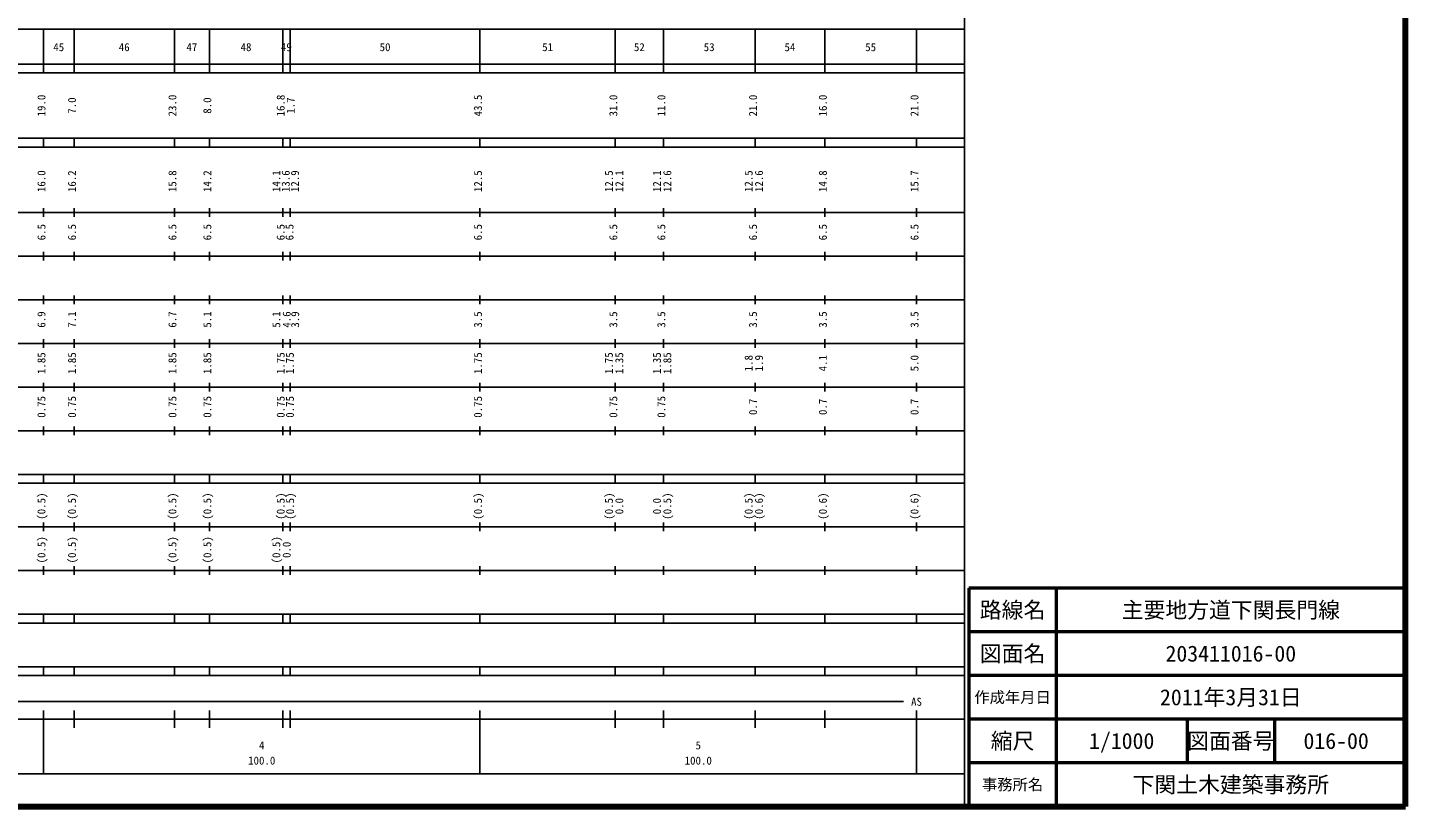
# Model space of a CAD drawing. Units: millimetres on the paper, enlarged 1000 times. Extents: x 40000 to 680000, y 20000 to 380000.
# Drawn here: x 364357 to 680000, y 20000 to 198357 of the extents above; entities that cross this region are included whole.
import ezdxf
from ezdxf.enums import TextEntityAlignment as Align

# ---------------------------------------------------------------- set-up
doc = ezdxf.new("R2010")
doc.units = ezdxf.units.MM
doc.header["$LTSCALE"] = 1000
for name, color, linetype, lineweight in [('M-TTL', 2, 'Continuous', 140), ('M-TTL-BAND', 7, 'Continuous', 25), ('M-TTL-FRAM', 2, 'Continuous', 50), ('M-TTL-LINE', 7, 'Continuous', 50)]:
    doc.layers.add(name, color=color, linetype=linetype, lineweight=lineweight)
doc.layers.add('M-TTL-TXT', color=7, linetype='Continuous')
doc.styles.add('ＭＳ ゴシック', font='')
doc.styles.get('ＭＳ ゴシック').set_extended_font_data('MS Gothic')

msp = doc.modelspace()

# ---------------------------------------------------------------- linework, layer by layer
at = {"layer": 'M-TTL'}
for p, q in [((680000, 20000), (680000, 380000)), ((40000, 20000), (680000, 20000))]:
    msp.add_line(p, q, dxfattribs=at)
at = {"layer": 'M-TTL-BAND'}
for p, q in [((579000, 20000), (579000, 370000)), ((68000, 198000), (579000, 198000)), ((368000, 188000), (368000, 198000)), ((375000, 188000), (375000, 198000)), ((398000, 188000), (398000, 198000)), ((406000, 188000), (406000, 198000)), ((422800, 188000), (422800, 198000)), ((424500, 188000), (424500, 198000)), ((468000, 188000), (468000, 198000)), ((499000, 188000), (499000, 198000)), ((510000, 188000), (510000, 198000)), ((531000, 188000), (531000, 198000)), ((547000, 188000), (547000, 198000)), ((568000, 188000), (568000, 198000)), ((40000, 190000), (579000, 190000)), ((40000, 188000), (579000, 188000)), ((40000, 173000), (579000, 173000)), ((40000, 171000), (579000, 171000)), ((368000, 171000), (368000, 173000)), ((375000, 171000), (375000, 173000)), ((398000, 171000), (398000, 173000)), ((406000, 171000), (406000, 173000)), ((422800, 171000), (422800, 173000)), ((424500, 171000), (424500, 173000)), ((468000, 171000), (468000, 173000)), ((499000, 171000), (499000, 173000)), ((510000, 171000), (510000, 173000)), ((531000, 171000), (531000, 173000)), ((547000, 171000), (547000, 173000)), ((568000, 171000), (568000, 173000)), ((40000, 156000), (579000, 156000)), ((368000, 155000), (368000, 157000)), ((375000, 155000), (375000, 157000)), ((398000, 155000), (398000, 157000)), ((406000, 155000), (406000, 157000)), ((422800, 155000), (422800, 157000)), ((424500, 155000), (424500, 157000)), ((468000, 155000), (468000, 157000)), ((499000, 155000), (499000, 157000)), ((510000, 155000), (510000, 157000)), ((531000, 155000), (531000, 157000)), ((547000, 155000), (547000, 157000)), ((568000, 155000), (568000, 157000)), ((46000, 146000), (579000, 146000)), ((368000, 145000), (368000, 147000)), ((375000, 145000), (375000, 147000)), ((398000, 145000), (398000, 147000)), ((406000, 145000), (406000, 147000)), ((422800, 145000), (422800, 147000)), ((424500, 145000), (424500, 147000)), ((468000, 145000), (468000, 147000)), ((499000, 145000), (499000, 147000)), ((510000, 145000), (510000, 147000)), ((531000, 145000), (531000, 147000)), ((547000, 145000), (547000, 147000)), ((568000, 145000), (568000, 147000)), ((52000, 136000), (579000, 136000)), ((368000, 135000), (368000, 137000)), ((375000, 135000), (375000, 137000)), ((398000, 135000), (398000, 137000)), ((406000, 135000), (406000, 137000)), ((422800, 135000), (422800, 137000)), ((424500, 135000), (424500, 137000)), ((468000, 135000), (468000, 137000)), ((499000, 135000), (499000, 137000)), ((510000, 135000), (510000, 137000)), ((531000, 135000), (531000, 137000)), ((547000, 135000), (547000, 137000)), ((568000, 135000), (568000, 137000)), ((368000, 125000), (368000, 127000)), ((375000, 125000), (375000, 127000)), ((398000, 125000), (398000, 127000)), ((406000, 125000), (406000, 127000)), ((422800, 125000), (422800, 127000)), ((424500, 125000), (424500, 127000)), ((468000, 125000), (468000, 127000)), ((499000, 125000), (499000, 127000)), ((510000, 125000), (510000, 127000)), ((531000, 125000), (531000, 127000)), ((547000, 125000), (547000, 127000)), ((568000, 125000), (568000, 127000)), ((46000, 126000), (579000, 126000)), ((368000, 115000), (368000, 117000)), ((375000, 115000), (375000, 117000)), ((398000, 115000), (398000, 117000)), ((406000, 115000), (406000, 117000)), ((422800, 115000), (422800, 117000)), ((424500, 115000), (424500, 117000)), ((468000, 115000), (468000, 117000)), ((499000, 115000), (499000, 117000)), ((510000, 115000), (510000, 117000)), ((531000, 115000), (531000, 117000)), ((547000, 115000), (547000, 117000)), ((568000, 115000), (568000, 117000)), ((52000, 116000), (579000, 116000)), ((46000, 106000), (579000, 106000)), ((368000, 105000), (368000, 107000)), ((375000, 105000), (375000, 107000)), ((398000, 105000), (398000, 107000)), ((406000, 105000), (406000, 107000)), ((422800, 105000), (422800, 107000)), ((424500, 105000), (424500, 107000)), ((468000, 105000), (468000, 107000)), ((499000, 105000), (499000, 107000)), ((510000, 105000), (510000, 107000)), ((531000, 105000), (531000, 107000)), ((547000, 105000), (547000, 107000)), ((568000, 105000), (568000, 107000)), ((40000, 96000), (579000, 96000)), ((368000, 94000), (368000, 96000)), ((375000, 94000), (375000, 96000)), ((398000, 94000), (398000, 96000)), ((406000, 94000), (406000, 96000)), ((422800, 94000), (422800, 96000)), ((424500, 94000), (424500, 96000)), ((468000, 94000), (468000, 96000)), ((499000, 94000), (499000, 96000)), ((510000, 94000), (510000, 96000)), ((531000, 94000), (531000, 96000)), ((547000, 94000), (547000, 96000)), ((568000, 94000), (568000, 96000)), ((40000, 94000), (579000, 94000)), ((49000, 84000), (579000, 84000)), ((368000, 83000), (368000, 85000)), ((375000, 83000), (375000, 85000)), ((398000, 83000), (398000, 85000)), ((406000, 83000), (406000, 85000)), ((422800, 83000), (422800, 85000)), ((424500, 83000), (424500, 85000)), ((468000, 83000), (468000, 85000)), ((499000, 83000), (499000, 85000)), ((510000, 83000), (510000, 85000)), ((531000, 83000), (531000, 85000)), ((547000, 83000), (547000, 85000)), ((568000, 83000), (568000, 85000)), ((40000, 74000), (579000, 74000)), ((368000, 73000), (368000, 75000)), ((375000, 73000), (375000, 75000)), ((398000, 73000), (398000, 75000)), ((406000, 73000), (406000, 75000)), ((422800, 73000), (422800, 75000)), ((424500, 73000), (424500, 75000)), ((468000, 73000), (468000, 75000)), ((499000, 73000), (499000, 75000)), ((510000, 73000), (510000, 75000)), ((531000, 73000), (531000, 75000)), ((547000, 73000), (547000, 75000)), ((568000, 73000), (568000, 75000)), ((40000, 64000), (579000, 64000)), ((368000, 62000), (368000, 64000)), ((375000, 62000), (375000, 64000)), ((398000, 62000), (398000, 64000)), ((406000, 62000), (406000, 64000)), ((422800, 62000), (422800, 64000)), ((424500, 62000), (424500, 64000)), ((468000, 62000), (468000, 64000)), ((499000, 62000), (499000, 64000)), ((510000, 62000), (510000, 64000)), ((531000, 62000), (531000, 64000)), ((547000, 62000), (547000, 64000)), ((568000, 62000), (568000, 64000)), ((40000, 62000), (579000, 62000)), ((40000, 52000), (579000, 52000)), ((368000, 50000), (368000, 52000)), ((375000, 50000), (375000, 52000)), ((398000, 50000), (398000, 52000)), ((406000, 50000), (406000, 52000)), ((422800, 50000), (422800, 52000)), ((424500, 50000), (424500, 52000)), ((468000, 50000), (468000, 52000)), ((499000, 50000), (499000, 52000)), ((510000, 50000), (510000, 52000)), ((531000, 50000), (531000, 52000)), ((547000, 50000), (547000, 52000)), ((568000, 50000), (568000, 52000)), ((40000, 50000), (579000, 50000)), ((71000, 44000), (565000, 44000)), ((368000, 27500), (368000, 42000)), ((375000, 38000), (375000, 42000)), ((398000, 38000), (398000, 42000)), ((406000, 38000), (406000, 42000)), ((422800, 38000), (422800, 42000)), ((424500, 38000), (424500, 42000)), ((468000, 27500), (468000, 42000)), ((499000, 38000), (499000, 42000)), ((510000, 38000), (510000, 42000)), ((531000, 38000), (531000, 42000)), ((547000, 38000), (547000, 42000)), ((568000, 27500), (568000, 42000)), ((40000, 40000), (579000, 40000)), ((68000, 27500), (579000, 27500))]:
    msp.add_line(p, q, dxfattribs=at)
at = {"layer": 'M-TTL-FRAM'}
for p, q in [((680000, 70000), (580000, 70000)), ((580000, 70000), (580000, 20000))]:
    msp.add_line(p, q, dxfattribs=at)
at = {"layer": 'M-TTL-LINE'}
for p, q in [((600000, 70000), (600000, 20000)), ((680000, 60000), (580000, 60000)), ((680000, 50000), (580000, 50000)), ((680000, 40000), (580000, 40000)), ((630000, 40000), (630000, 30000)), ((650000, 40000), (650000, 30000)), ((680000, 30000), (580000, 30000))]:
    msp.add_line(p, q, dxfattribs=at)

# ---------------------------------------------------------------- texts
at = {"layer": 'M-TTL-BAND', "style": 'ＭＳ ゴシック'}
for s, p in [('45', (371500, 192405)), ('46', (386500, 192405)), ('47', (402000, 192405)), ('48', (414400, 192405)), ('49', (423650, 192405)), ('50', (446250, 192405)), ('51', (483500, 192405)), ('52', (504500, 192405)), ('53', (520500, 192405)), ('54', (539000, 192405)), ('55', (557500, 192405)), ('AS', (568000, 42500)), ('4', (418000, 32523)), ('5', (518000, 32523)), ('100.0', (418000, 29033)), ('100.0', (518000, 29033))]:
    msp.add_text(s, height=1833, dxfattribs=at).set_placement(p, align=Align.BOTTOM_CENTER)
for s, p in [('19.0', (369000, 180500)), ('7.0', (376000, 180500)), ('23.0', (399000, 180500)), ('8.0', (407000, 180500)), ('16.8', (423800, 180500)), ('1.7', (426099, 180500)), ('43.5', (469000, 180500)), ('31.0', (500000, 180500)), ('11.0', (511000, 180500)), ('21.0', (532000, 180500)), ('16.0', (548000, 180500)), ('21.0', (569000, 180500)), ('16.0', (369000, 163174)), ('16.2', (376000, 163174)), ('15.8', (399000, 163174)), ('14.2', (407000, 163174)), ('14.1', (422800, 163174)), ('13.6', (424953, 163174)), ('12.9', (427074, 163174)), ('12.5', (469000, 163174)), ('12.5', (499000, 163174)), ('12.1', (501370, 163174)), ('12.1', (510000, 163174)), ('12.6', (512370, 163174)), ('12.5', (531000, 163174)), ('12.6', (533370, 163174)), ('14.8', (548000, 163174)), ('15.7', (569000, 163174)), ('6.5', (369000, 151500)), ('6.5', (376000, 151500)), ('6.5', (399000, 151500)), ('6.5', (407000, 151500)), ('6.5', (423800, 151500)), ('6.5', (425825, 151500)), ('6.5', (469000, 151500)), ('6.5', (500000, 151500)), ('6.5', (511000, 151500)), ('6.5', (532000, 151500)), ('6.5', (548000, 151500)), ('6.5', (569000, 151500)), ('6.9', (369000, 131500)), ('7.1', (376000, 131500)), ('6.7', (399000, 131500)), ('5.1', (407000, 131500)), ('5.1', (422800, 131500)), ('4.6', (425170, 131500)), ('3.9', (427118, 131500)), ('3.5', (469000, 131500)), ('3.5', (500000, 131500)), ('3.5', (511000, 131500)), ('3.5', (532000, 131500)), ('3.5', (548000, 131500)), ('3.5', (569000, 131500)), ('1.85', (369000, 121500)), ('1.85', (376000, 121500)), ('1.85', (399000, 121500)), ('1.85', (407000, 121500)), ('1.75', (423800, 121500)), ('1.75', (425914, 121500)), ('1.75', (469000, 121500)), ('1.75', (499000, 121500)), ('1.35', (501370, 121500)), ('1.35', (510000, 121500)), ('1.85', (512370, 121500)), ('1.8', (531000, 121500)), ('1.9', (533370, 121500)), ('4.1', (548000, 121500)), ('5.0', (569000, 121500)), ('0.75', (369000, 111500)), ('0.75', (376000, 111500)), ('0.75', (399000, 111500)), ('0.75', (407000, 111500)), ('0.75', (423800, 111500)), ('0.75', (425920, 111500)), ('0.75', (469000, 111500)), ('0.75', (500000, 111500)), ('0.75', (511000, 111500)), ('0.7', (532000, 111500)), ('0.7', (548000, 111500)), ('0.7', (569000, 111500)), ('(0.5)', (369000, 88764)), ('(0.5)', (376000, 88764)), ('(0.5)', (399000, 88764)), ('(0.5)', (407000, 88764)), ('(0.5)', (423800, 88764)), ('(0.5)', (425954, 88764)), ('(0.5)', (469000, 88764)), ('(0.5)', (499000, 88764)), ('0.0', (501370, 88764)), ('0.0', (510000, 88764)), ('(0.5)', (512370, 88764)), ('(0.5)', (531000, 88764)), ('(0.6)', (533370, 88764)), ('(0.6)', (548000, 88764)), ('(0.6)', (569000, 88764)), ('(0.5)', (369000, 78764)), ('(0.5)', (376000, 78764)), ('(0.5)', (399000, 78764)), ('(0.5)', (407000, 78764)), ('(0.5)', (422800, 78764)), ('0.0', (425170, 78764))]:
    msp.add_text(s, height=1833, rotation=90, dxfattribs=at).set_placement(p, align=Align.BOTTOM_CENTER)
at = {"layer": 'M-TTL-TXT', "style": 'ＭＳ ゴシック'}
for s, height, p in [('路線名', 3666, (590000, 65000)), ('路線名', 3666, (590000, 65000)), ('主要地方道下関長門線', 3666, (640000, 65000)), ('図面名', 3666, (590000, 55000)), ('図面名', 3666, (590000, 55000)), ('203411016-00', 3666, (640000, 55000)), ('2011年3月31日', 3666, (640000, 45000)), ('作成年月日', 2566, (590000, 45000)), ('作成年月日', 2566, (590000, 45000)), ('縮尺', 3666, (590000, 35000)), ('縮尺', 3666, (590000, 35000)), ('1/1000', 3666, (615000, 35000)), ('図面番号', 3666, (640000, 35000)), ('図面番号', 3666, (640000, 35000)), ('016-00', 3666, (664125, 35000)), ('事務所名', 2566, (590000, 25000)), ('事務所名', 2566, (590000, 25000)), ('下関土木建築事務所', 3666, (640000, 25000))]:
    msp.add_text(s, height=height, dxfattribs=at).set_placement(p, align=Align.MIDDLE_CENTER)

doc.saveas('drawing.dxf')
